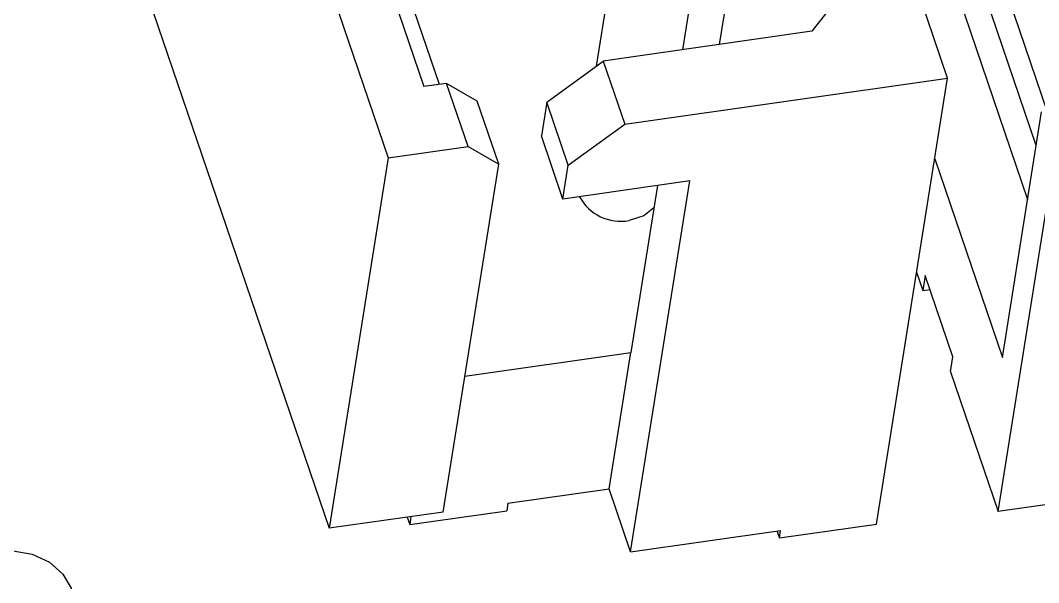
# Model space of a CAD drawing. Header units: millimetres. Extents: x 5 to 415, y 5 to 292.
# Drawn here: x 340.32 to 348.89, y 229.46 to 234.19 of the extents above; entities that cross this region are included whole.
import ezdxf

# ---------------------------------------------------------------- set-up
doc = ezdxf.new("R2010")
doc.units = ezdxf.units.MM

msp = doc.modelspace()

# ---------------------------------------------------------------- linework, layer by layer
at = {"color": 7, "linetype": 'Continuous', "lineweight": 25}
for p, q in [((348.1283, 233.7072), (345.7746, 240.6141)), ((340.8607, 240.5497), (343.4212, 233.0356)), ((341.522, 240.0869), (343.7205, 233.6354)), ((343.8519, 233.6542), (341.6939, 239.987)), ((346.8709, 238.352), (348.802, 232.6851)), ((348.9666, 233.4299), (347.4636, 237.8408)), ((340.3631, 237.4308), (342.9237, 229.9167)), ((348.8745, 233.1396), (347.4027, 237.4589)), ((346.21, 233.9907), (346.5356, 236.0316)), ((345.3488, 234.9296), (345.1696, 233.8066)), ((345.9008, 233.9465), (346.04, 234.8194)), ((347.4078, 234.6391), (346.9866, 234.1015)), ((346.9866, 234.1015), (345.2305, 233.8509)), ((344.7548, 233.5044), (345.2305, 233.8509)), ((345.2305, 233.8509), (345.4115, 233.3196)), ((345.4115, 233.3196), (348.1283, 233.7072)), ((347.5292, 229.9519), (348.1283, 233.7072)), ((343.9126, 233.6628), (343.7205, 233.6354)), ((344.0937, 233.1315), (343.9126, 233.6628)), ((344.1703, 233.513), (343.9126, 233.6628)), ((344.3514, 232.9817), (344.1703, 233.513)), ((344.7548, 233.5044), (344.7095, 233.2203)), ((344.9358, 232.9731), (344.7548, 233.5044)), ((348.5898, 231.3546), (348.9198, 233.4232)), ((344.9358, 232.9731), (345.4115, 233.3196)), ((344.8905, 232.689), (344.7095, 233.2203)), ((343.4212, 233.0356), (344.0937, 233.1315)), ((344.0937, 233.1315), (344.3514, 232.9817)), ((348.5538, 230.0583), (349.0514, 233.1771)), ((343.4212, 233.0356), (342.9237, 229.9167)), ((348.0198, 233.0272), (348.5898, 231.3546)), ((343.8843, 230.0538), (344.3514, 232.9817)), ((344.8905, 232.689), (344.9358, 232.9731)), ((345.9586, 232.8414), (344.8905, 232.689)), ((345.4605, 229.7189), (345.9586, 232.8414)), ((345.6866, 232.8026), (345.4622, 231.3959)), ((347.8675, 232.0725), (347.92, 231.9185)), ((347.9403, 232.0458), (347.92, 231.9185)), ((348.1735, 231.3614), (347.9403, 232.0458)), ((347.92, 231.9185), (347.9807, 231.9271)), ((344.0666, 231.1968), (345.4622, 231.3959)), ((345.2794, 230.2502), (345.4622, 231.3959)), ((348.1532, 231.2341), (348.1735, 231.3614)), ((348.1532, 231.2341), (348.5538, 230.0583)), ((352.0601, 230.5586), (348.5538, 230.0583)), ((344.4284, 230.1288), (345.2794, 230.2502)), ((345.4605, 229.7189), (345.2794, 230.2502)), ((344.4284, 230.1288), (344.4182, 230.0651)), ((343.8843, 230.0538), (342.9237, 229.9167)), ((343.6017, 229.9486), (344.4182, 230.0651)), ((343.6123, 230.015), (343.6017, 229.9486)), ((343.5806, 230.0105), (343.6017, 229.9486)), ((346.7126, 229.8354), (347.5292, 229.9519)), ((345.4605, 229.7189), (346.7228, 229.899)), ((346.6924, 229.8947), (346.7126, 229.8354)), ((346.7126, 229.8354), (346.7228, 229.899))]:
    msp.add_line(p, q, dxfattribs=at)
at = {"color": 7, "linetype": 'Continuous', "lineweight": 25, "flags": 128}
for points in [[(345.6566, 232.6146), (345.5716, 232.547), (345.4498, 232.5084)], [(340.7513, 229.4119), (340.7673, 229.285), (340.7295, 229.1644), (340.642, 229.0631), (340.5143, 228.9923), (340.3602, 228.9595), (340.1965, 228.9683), (340.0408, 229.0177), (339.9101, 229.1025), (339.8185, 229.2133), (339.7759, 229.3382), (339.787, 229.4637), (339.8505, 229.5762), (339.9596, 229.6634), (340.1024, 229.7159), (340.2635, 229.7281), (340.4254, 229.6986), (340.5706, 229.6305), (340.6833, 229.5314), (340.7513, 229.4119)]]:
    msp.add_lwpolyline(points, dxfattribs=at)
at = {"color": 7, "linetype": 'Continuous', "lineweight": 25}
msp.add_arc((345.3778, 232.8979), 0.3961, 208.50381, 280.47801, dxfattribs=at)

doc.saveas('drawing.dxf')
